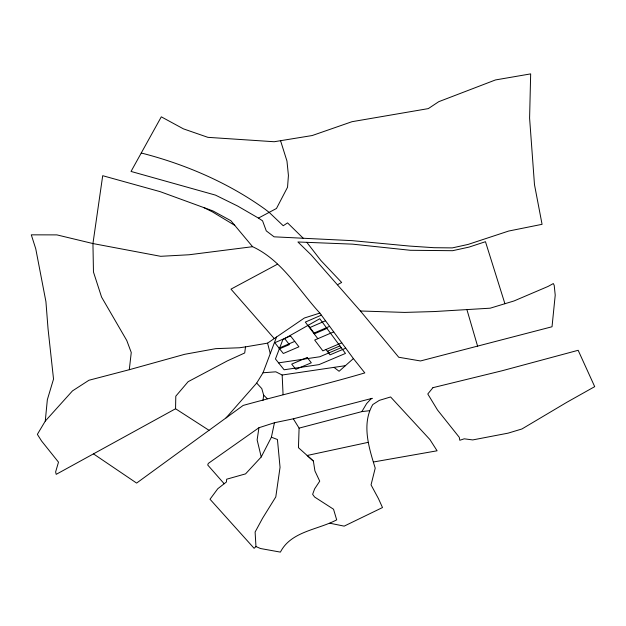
<?xml version="1.0" encoding="UTF-8"?>
<svg xmlns="http://www.w3.org/2000/svg" width="626" height="626" viewBox="0 0 626 626"><rect width="100%" height="100%" fill="white"/><g stroke="black" fill="none" stroke-linecap="round" stroke-linejoin="round"><path stroke-width="0.94" d="M209.014 430.312L175.562 408.755L175.796 396.18L188.136 381.68L227.34 360.889L244.711 352.962L245.517 346.882L267.568 343.142L304.377 318.008L319.855 313.078L353.393 358.573L364.817 372.908C324.534 384.787 283.601 394.247 243.17 405.421L136.609 483.084L93.462 453.873M299.095 428.129L298.445 447.676L313.368 461.057L314.925 470.932L319.73 481.175L314.635 488.859L312.632 494.321L314.62 497.036L333.533 509.228L336.686 519.854C317.93 529.878 291.074 531.216 280.401 552.116L260.471 548.517L255.956 546.553L255.111 532.022L262.552 518.281L275.792 496.927L280.049 467.325L277.435 439.499L271.402 437.214L274.446 422.738L293.32 418.81L372.251 398.316L370.788 399.083L366.586 403.66L361.859 411.603L299.095 428.129L293.32 418.81M175.562 408.755L56.191 474.352L55.628 471.934L58.492 462.152L41.566 440.994L37.364 434.358L45.268 421.095L47.341 399.709L53.531 379.082L48.045 328.83L45.925 301.654L35.752 248.788L31.3 234.836L56.903 234.891L92.945 243.553L160.639 256.308L189.052 254.766L252.583 246.691C281.997 260.26 298.633 290.041 319.855 313.078M45.268 421.095L72.491 390.882L88.962 380.248L129.292 369.708L131.257 352.493L126.773 340.513L101.569 297.084L93.462 272.005L92.945 243.553L102.703 175.703L160.201 191.666L212.91 210.915L230.845 220.673L252.583 246.691M262.998 400.397L263.656 395.155L261.801 388.605L256.691 383.073L263.022 372.767L276.543 337.015M274.446 422.738L258.937 427.738L257.13 439.929L261.222 456.972L245.564 473.874L226.651 479.211L226.424 481.989L217.801 488.71L210.015 499.235L254.109 548.313L255.956 546.553M373.401 462.004L437.089 450.79L429.921 439.569L390.616 396.962L379.372 400.343L372.775 404.568C361.351 424.138 369.011 448.122 375.217 468.138L371.046 484.892L378.417 498.562L382.502 507.545L344.167 526.13L329.902 523.234M261.222 456.972L271.402 437.214M226.064 417.886L256.691 383.073M353.393 358.573L339.089 371.273L334.002 367.36M258.937 427.738L208.301 463.412L207.715 465.008L224.178 483.742M337.469 284.736L341.655 282.467L320.802 260.424L306.81 242.332M277.467 264.195L230.978 289.134L274.258 338.572M258.436 218.091L262.56 220.821L266.277 230.884L274.094 236.824L352.18 240.65L409.529 246.065L434.021 247.7L452.301 247.896L468.084 244.43L508.656 231.049L542.069 224.319L534.479 184.623L529.596 118.118L530.668 73.884L495.456 79.948L438.756 101.686L428.309 108.611L352.008 121.694L312.202 135.537L274.204 141.734L207.918 137.344L183.418 128.854L161.297 116.835L131.037 171.446L215.477 195.116L237.583 206.009L258.436 218.091L276.473 208.474L287.537 187.252L288.43 175.483L286.966 161.062L280.55 140.694M321.373 315.128L305.324 322.1L317.836 338.689M309.534 327.68L325.52 320.762M279.071 348.134L294.744 341.381M313.704 333.212L329.636 326.342M279.298 348.948L289.368 344.605L284.673 338.588M326.96 328.423L314.604 333.736L308.219 325.27M333.713 331.874L314.675 340.051L322.852 350.85L341.765 342.798M339.91 345.904L327.688 351.1L329.01 352.853M341.217 347.673L319.8 356.765L278.578 362.869M345.74 348.189L330.019 354.856L325.99 349.511M129.292 369.708L184.67 354.308L215.759 348.651L239.468 347.766L245.517 346.882M360.404 310.989L398.731 357.25L420.484 360.959L552.03 326.756L555.223 295.143L554.206 285.354L553.314 283.562L548.032 286.45L513.993 300.965L490.197 308.188L434.334 311.552L404.654 312.413L360.404 310.989L311.106 254.845L297.913 241.98L352.508 244.14L410.296 250.283L452.606 250.697L469.07 247.09L485.471 241.699L504.916 303.72M368.198 442.347L307.155 455.485L313.368 461.057M263.022 372.767L275.831 371.813L282.162 375.021L345.388 365.678M361.859 411.603L369.528 410.703M141.233 153.049L143.291 153.526A306.881 211.518 4.3 0 1 217.715 180.953A307.429 211.838 4.4 0 1 264.845 209.061L269.164 212.37L283.218 225.736L287.569 222.895L303.234 238.248M203.99 207.66L212.488 211.917L234.781 225.376M263.656 395.155L267.325 398.723M466.957 309.768L477.622 346.264M267.568 343.142L270.268 353.604M282.162 375.021L283.069 394.67M282.882 339.597L275.456 358.972L284.11 369.778L319.002 364.622L345.482 353.432L319.784 318.728L282.882 339.597M432.949 387.666L427.777 393.989L437.527 410.03L459.273 437.316L459.813 440.274L464.242 438.818L472.732 439.922L508.054 433.161L521.928 428.974L566.796 402.315L594.7 386.649L578.158 350.294L501.911 370.803L432.949 387.666M290.511 335.912L274.791 342.712L283.32 353.502L298.938 346.804L290.511 335.912M307.217 357.509L291.708 364.113L295.848 369.348L311.31 362.79L307.217 357.509"/></g></svg>
